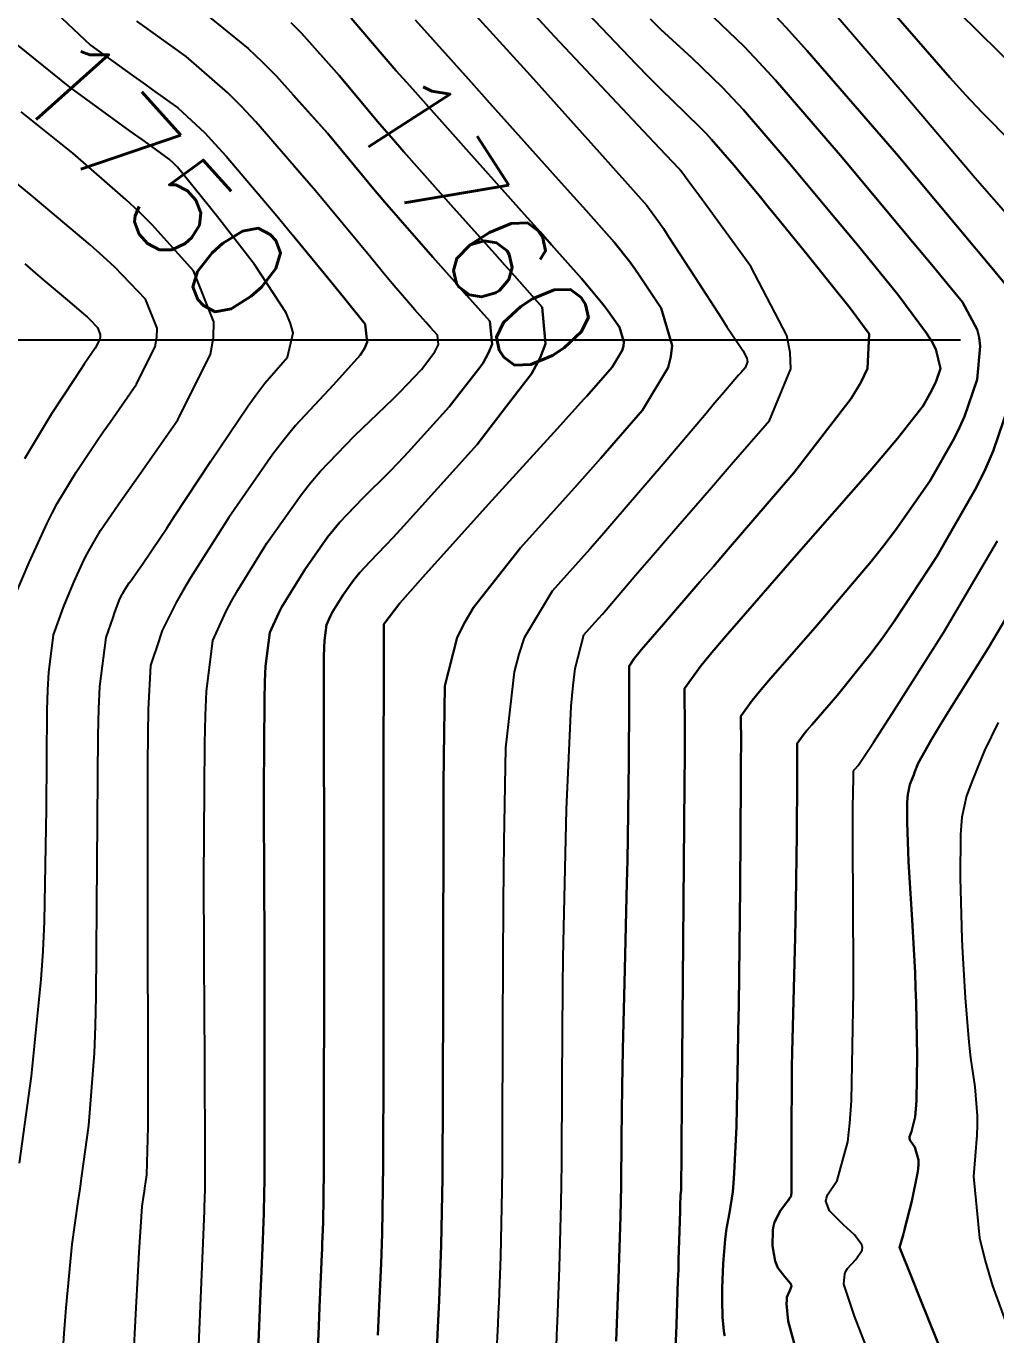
# Model space of a CAD drawing. Header units: metres. Extents: x 837117 to 838479, y 1189012 to 1191015.
# Drawn here: x 837814.5 to 837852.4, y 1189414.4 to 1189465.6 of the extents above; entities that cross this region are included whole.
import ezdxf

# ---------------------------------------------------------------- set-up
doc = ezdxf.new("R2010")
doc.units = ezdxf.units.M
doc.header["$LTSCALE"] = 0.3
for name, color, linetype in [('COTAS 10', 1, 'Continuous'), ('COTAS INT', 252, 'Continuous'), ('DRENAJE', 5, 'Continuous')]:
    doc.layers.add(name, color=color, linetype=linetype)
doc.styles.get("Standard").update_dxf_attribs({"font": 'simplex.shx'})

msp = doc.modelspace()

# ---------------------------------------------------------------- linework, layer by layer
at = {"layer": 'COTAS 10'}
for points in [[(837850.922, 1189466.158), (837854.046, 1189463.08)], [(837850.922, 1189466.158), (837854.046, 1189463.08)], [(837827.182, 1189465.924), (837828.475, 1189464.406), (837828.948, 1189463.864), (837829.472, 1189463.269), (837831.783, 1189460.678), (837834.064, 1189458.133), (837834.57, 1189457.567), (837835.02, 1189457.062), (837836.189, 1189455.737), (837836.91, 1189454.88), (837837.078, 1189454.669), (837837.232, 1189454.47), (837837.674, 1189453.844), (837837.844, 1189453.268), (837837.827, 1189453.1), (837837.782, 1189452.927), (837837.387, 1189452.272), (837836.393, 1189451.148), (837837.387, 1189452.272), (837837.782, 1189452.927), (837837.827, 1189453.1), (837837.844, 1189453.268), (837837.674, 1189453.844), (837837.232, 1189454.47), (837837.078, 1189454.669), (837836.91, 1189454.88), (837836.189, 1189455.737), (837835.02, 1189457.062), (837834.57, 1189457.567), (837834.064, 1189458.133), (837831.783, 1189460.678), (837829.472, 1189463.269), (837828.948, 1189463.864), (837828.475, 1189464.406), (837827.182, 1189465.924)], [(837839.841, 1189413.243), (837839.898, 1189414.838), (837839.958, 1189416.578), (837839.972, 1189416.992), (837839.984, 1189417.375), (837840.017, 1189418.511), (837840.038, 1189419.287), (837840.042, 1189419.443), (837840.046, 1189419.573), (837840.055, 1189419.833), (837840.059, 1189419.911), (837840.061, 1189419.928), (837840.062, 1189419.942), (837840.067, 1189419.973), (837840.071, 1189420.001), (837840.072, 1189420.013), (837840.073, 1189420.026), (837840.076, 1189420.088), (837840.091, 1189421.628), (837840.111, 1189423.743), (837840.167, 1189429.842), (837840.215, 1189435.958), (837840.222, 1189437.139), (837840.225, 1189438.098), (837840.21, 1189439.709), (837840.862, 1189440.608), (837841.284, 1189441.119), (837841.812, 1189441.742), (837844.595, 1189444.936), (837847.463, 1189448.224), (837848.045, 1189448.906), (837848.534, 1189449.489), (837849.537, 1189450.77), (837849.885, 1189451.38), (837849.962, 1189451.54), (837850.032, 1189451.696), (837850.213, 1189452.229), (837850.036, 1189452.981), (837849.879, 1189453.276), (837849.675, 1189453.609), (837848.55, 1189455.122), (837847.023, 1189456.987), (837846.566, 1189457.541), (837846.094, 1189458.112), (837844.265, 1189460.309), (837842.516, 1189462.333), (837842.094, 1189462.794), (837841.699, 1189463.212), (837840.5, 1189464.365), (837839.287, 1189465.48), (837838.884, 1189465.876)], [(837838.884, 1189465.876), (837839.287, 1189465.48), (837840.5, 1189464.365), (837841.699, 1189463.212), (837842.094, 1189462.794), (837842.516, 1189462.333), (837844.265, 1189460.309), (837846.094, 1189458.112), (837846.566, 1189457.541), (837847.023, 1189456.987), (837848.55, 1189455.122), (837849.675, 1189453.609), (837849.879, 1189453.276), (837850.036, 1189452.981), (837850.213, 1189452.229), (837850.032, 1189451.696), (837849.962, 1189451.54), (837849.885, 1189451.38), (837849.537, 1189450.77), (837848.534, 1189449.489), (837848.045, 1189448.906), (837847.463, 1189448.224), (837844.595, 1189444.936), (837841.812, 1189441.742), (837841.284, 1189441.119), (837840.862, 1189440.608), (837840.21, 1189439.709), (837840.225, 1189438.098), (837840.222, 1189437.139), (837840.215, 1189435.958), (837840.167, 1189429.842), (837840.111, 1189423.743), (837840.091, 1189421.628), (837840.076, 1189420.088), (837840.073, 1189420.026), (837840.072, 1189420.013), (837840.071, 1189420.001), (837840.067, 1189419.973), (837840.062, 1189419.942), (837840.061, 1189419.928), (837840.059, 1189419.911), (837840.055, 1189419.833), (837840.046, 1189419.573), (837840.042, 1189419.443), (837840.038, 1189419.287), (837840.017, 1189418.511), (837839.984, 1189417.375), (837839.972, 1189416.992), (837839.958, 1189416.578), (837839.898, 1189414.838), (837839.841, 1189413.243)], [(837815.892, 1189413.341), (837815.968, 1189414.496), (837816.041, 1189415.509), (837816.284, 1189417.997), (837816.522, 1189419.662), (837816.592, 1189420.157), (837816.663, 1189420.667), (837816.933, 1189422.631), (837817.153, 1189425.459), (837817.192, 1189426.513), (837817.223, 1189427.685), (837817.254, 1189432.896), (837817.291, 1189437.885), (837817.325, 1189438.916), (837817.368, 1189439.796), (837817.612, 1189441.711), (837817.878, 1189442.495), (837817.936, 1189442.663), (837817.988, 1189442.809), (837818.119, 1189443.156), (837818.208, 1189443.35), (837818.233, 1189443.399), (837818.259, 1189443.447), (837818.352, 1189443.602), (837818.513, 1189443.839), (837818.582, 1189443.938), (837818.661, 1189444.052), (837819.033, 1189444.581), (837819.708, 1189445.578), (837819.979, 1189445.986), (837820.286, 1189446.451), (837821.695, 1189448.608), (837823.156, 1189450.769), (837823.496, 1189451.237), (837823.806, 1189451.649), (837824.693, 1189452.665), (837824.922, 1189453.616), (837824.819, 1189453.986), (837824.643, 1189454.402), (837823.405, 1189456.293), (837821.955, 1189458.148), (837821.644, 1189458.542), (837821.374, 1189458.885), (837820.728, 1189459.692), (837820.392, 1189460.088), (837820.316, 1189460.172), (837820.249, 1189460.244), (837820.069, 1189460.41), (837819.394, 1189460.897), (837819.015, 1189461.172), (837818.552, 1189461.507), (837816.184, 1189463.22), (837813.815, 1189465.139)], [(837828.229, 1189414.43), (837828.294, 1189415.874), (837828.331, 1189416.695), (837828.342, 1189416.96), (837828.354, 1189417.242), (837828.397, 1189418.393), (837828.432, 1189421.093), (837828.439, 1189422.35), (837828.445, 1189423.828), (837828.454, 1189431.007), (837828.455, 1189437.972), (837828.456, 1189439.316), (837828.456, 1189440.405), (837828.46, 1189442.227), (837829.091, 1189443.047), (837829.487, 1189443.506), (837829.98, 1189444.065), (837832.558, 1189446.921), (837835.248, 1189449.877), (837835.811, 1189450.5), (837836.295, 1189451.037), (837836.393, 1189451.148), (837836.295, 1189451.037), (837835.811, 1189450.5), (837835.248, 1189449.877), (837832.558, 1189446.921), (837829.98, 1189444.065), (837829.487, 1189443.506), (837829.091, 1189443.047), (837828.46, 1189442.227), (837828.456, 1189440.405), (837828.456, 1189439.316), (837828.455, 1189437.972), (837828.454, 1189431.007), (837828.445, 1189423.828), (837828.439, 1189422.35), (837828.432, 1189421.093), (837828.397, 1189418.393), (837828.354, 1189417.242), (837828.342, 1189416.96), (837828.331, 1189416.695), (837828.294, 1189415.874), (837828.229, 1189414.43)], [(837852.469, 1189438.381), (837851.937, 1189437.296), (837851.627, 1189436.521), (837851.548, 1189436.324), (837851.473, 1189436.135), (837851.23, 1189435.519), (837851.058, 1189434.683), (837851.028, 1189434.357), (837851.005, 1189433.989), (837850.988, 1189432.316), (837851.038, 1189430.413), (837851.057, 1189429.901), (837851.079, 1189429.395), (837851.181, 1189427.617), (837851.31, 1189426.028), (837851.35, 1189425.64), (837851.391, 1189425.276), (837851.555, 1189424.147), (837851.655, 1189423.014), (837851.655, 1189422.645), (837851.644, 1189422.253), (837851.508, 1189420.64), (837851.738, 1189418.236), (837851.959, 1189417.346), (837852.248, 1189416.358), (837853.856, 1189411.976)], [(837852.469, 1189438.381), (837851.937, 1189437.296), (837851.627, 1189436.521), (837851.548, 1189436.324), (837851.473, 1189436.135), (837851.23, 1189435.519), (837851.058, 1189434.683), (837851.028, 1189434.357), (837851.005, 1189433.989), (837850.988, 1189432.316), (837851.038, 1189430.413), (837851.057, 1189429.901), (837851.079, 1189429.395), (837851.181, 1189427.617), (837851.31, 1189426.028), (837851.35, 1189425.64), (837851.391, 1189425.276), (837851.555, 1189424.147), (837851.655, 1189423.014), (837851.655, 1189422.645), (837851.644, 1189422.253), (837851.508, 1189420.64), (837851.738, 1189418.236), (837851.959, 1189417.346), (837852.248, 1189416.358), (837853.856, 1189411.976)]]:
    msp.add_lwpolyline(points, dxfattribs=at)
at = {"layer": 'COTAS INT'}
for points in [[(837835.207, 1189413.968), (837835.227, 1189414.452), (837835.248, 1189414.965), (837835.326, 1189417.068), (837835.392, 1189419.582), (837835.404, 1189420.356), (837835.414, 1189421.163), (837835.43, 1189424.356), (837835.457, 1189428.062), (837835.473, 1189429.192), (837835.494, 1189430.367), (837835.603, 1189434.985), (837835.789, 1189439.021), (837835.859, 1189439.828), (837835.936, 1189440.501), (837836.282, 1189441.814), (837836.722, 1189442.306), (837836.859, 1189442.462), (837837.003, 1189442.627), (837837.575, 1189443.295), (837838.314, 1189444.16), (837838.562, 1189444.449), (837838.83, 1189444.759), (837839.956, 1189446.058), (837841.266, 1189447.568), (837841.649, 1189448.011), (837842.042, 1189448.466), (837843.536, 1189450.196), (837844.369, 1189452.214), (837844.346, 1189452.85), (837844.212, 1189453.518), (837842.808, 1189456.209), (837841.098, 1189458.552), (837840.77, 1189459.001), (837840.505, 1189459.363), (837840.074, 1189459.951), (837840.056, 1189459.973), (837840.051, 1189459.978), (837840.047, 1189459.984), (837840.032, 1189460.002), (837840.019, 1189460.017), (837840.016, 1189460.021), (837840.013, 1189460.024), (837840.004, 1189460.032), (837839.253, 1189460.827), (837838.199, 1189461.944), (837835.14, 1189465.186), (837832.075, 1189468.54)], [(837835.207, 1189413.968), (837835.227, 1189414.452), (837835.248, 1189414.965), (837835.326, 1189417.068), (837835.392, 1189419.582), (837835.404, 1189420.356), (837835.414, 1189421.163), (837835.43, 1189424.356), (837835.457, 1189428.062), (837835.473, 1189429.192), (837835.494, 1189430.367), (837835.603, 1189434.985), (837835.789, 1189439.021), (837835.859, 1189439.828), (837835.936, 1189440.501), (837836.282, 1189441.814), (837836.722, 1189442.306), (837836.859, 1189442.462), (837837.003, 1189442.627), (837837.575, 1189443.295), (837838.314, 1189444.16), (837838.562, 1189444.449), (837838.83, 1189444.759), (837839.956, 1189446.058), (837841.266, 1189447.568), (837841.649, 1189448.011), (837842.042, 1189448.466), (837843.536, 1189450.196), (837844.369, 1189452.214), (837844.346, 1189452.85), (837844.212, 1189453.518), (837842.808, 1189456.209), (837841.098, 1189458.552), (837840.77, 1189459.001), (837840.505, 1189459.363), (837840.074, 1189459.951), (837840.056, 1189459.973), (837840.051, 1189459.978), (837840.047, 1189459.984), (837840.032, 1189460.002), (837840.019, 1189460.017), (837840.016, 1189460.021), (837840.013, 1189460.024), (837840.004, 1189460.032), (837839.253, 1189460.827), (837838.199, 1189461.944), (837835.14, 1189465.186), (837832.075, 1189468.54)], [(837831.399, 1189466.772), (837834.179, 1189463.685), (837836.89, 1189460.665), (837837.431, 1189460.063), (837837.88, 1189459.561), (837838.742, 1189458.593), (837839.195, 1189457.974), (837839.386, 1189457.693), (837839.605, 1189457.364), (837840.634, 1189455.777), (837841.657, 1189454.186), (837841.873, 1189453.854), (837842.06, 1189453.569), (837842.491, 1189452.931), (837842.652, 1189452.626), (837842.668, 1189452.55), (837842.671, 1189452.479), (837842.58, 1189452.253), (837842.414, 1189452.061), (837842.37, 1189452.01), (837842.327, 1189451.961), (837842.182, 1189451.793), (837841.667, 1189451.189), (837841.391, 1189450.864), (837841.058, 1189450.471), (837839.374, 1189448.485), (837837.456, 1189446.244), (837836.976, 1189445.691), (837836.517, 1189445.166), (837835.041, 1189443.516), (837833.951, 1189441.689), (837833.735, 1189441.054), (837833.556, 1189440.363), (837833.222, 1189437.399), (837833.148, 1189433.713), (837833.134, 1189432.566), (837833.123, 1189431.365), (837833.105, 1189426.573), (837833.091, 1189422.051), (837833.083, 1189421.021), (837833.072, 1189420.086), (837833.016, 1189417.51), (837832.95, 1189415.724), (837832.932, 1189415.288), (837832.915, 1189414.877), (837832.857, 1189413.604)], [(837831.399, 1189466.772), (837834.179, 1189463.685), (837836.89, 1189460.665), (837837.431, 1189460.063), (837837.88, 1189459.561), (837838.742, 1189458.593), (837839.195, 1189457.974), (837839.386, 1189457.693), (837839.605, 1189457.364), (837840.634, 1189455.777), (837841.657, 1189454.186), (837841.873, 1189453.854), (837842.06, 1189453.569), (837842.491, 1189452.931), (837842.652, 1189452.626), (837842.668, 1189452.55), (837842.671, 1189452.479), (837842.58, 1189452.253), (837842.414, 1189452.061), (837842.37, 1189452.01), (837842.327, 1189451.961), (837842.182, 1189451.793), (837841.667, 1189451.189), (837841.391, 1189450.864), (837841.058, 1189450.471), (837839.374, 1189448.485), (837837.456, 1189446.244), (837836.976, 1189445.691), (837836.517, 1189445.166), (837835.041, 1189443.516), (837833.951, 1189441.689), (837833.735, 1189441.054), (837833.556, 1189440.363), (837833.222, 1189437.399), (837833.148, 1189433.713), (837833.134, 1189432.566), (837833.123, 1189431.365), (837833.105, 1189426.573), (837833.091, 1189422.051), (837833.083, 1189421.021), (837833.072, 1189420.086), (837833.016, 1189417.51), (837832.95, 1189415.724), (837832.932, 1189415.288), (837832.915, 1189414.877), (837832.857, 1189413.604)], [(837837.546, 1189414.206), (837837.636, 1189416.626), (837837.712, 1189419.079), (837837.726, 1189419.691), (837837.738, 1189420.275), (837837.756, 1189422.139), (837837.775, 1189424.172), (837837.787, 1189424.861), (837837.801, 1189425.605), (837837.879, 1189428.747), (837837.961, 1189432.121), (837837.979, 1189433.01), (837837.995, 1189433.881), (837838.034, 1189436.863), (837838.053, 1189439.173), (837838.055, 1189439.619), (837838.056, 1189439.981), (837838.05, 1189440.591), (837838.247, 1189440.882), (837838.376, 1189441.042), (837838.538, 1189441.238), (837839.389, 1189442.233), (837840.818, 1189443.882), (837841.343, 1189444.49), (837841.925, 1189445.163), (837844.492, 1189448.139), (837846.728, 1189451.045), (837847.101, 1189451.673), (837847.367, 1189452.225), (837847.436, 1189453.583), (837846.682, 1189454.581), (837846.429, 1189454.906), (837846.157, 1189455.252), (837845.011, 1189456.677), (837843.798, 1189458.162), (837843.483, 1189458.545), (837843.178, 1189458.916), (837842.148, 1189460.156), (837841.267, 1189461.175), (837841.055, 1189461.407), (837840.856, 1189461.618), (837840.252, 1189462.199), (837839.27, 1189463.154), (837838.833, 1189463.6), (837838.325, 1189464.126), (837835.892, 1189466.684)], [(837835.892, 1189466.684), (837838.325, 1189464.126), (837838.833, 1189463.6), (837839.27, 1189463.154), (837840.252, 1189462.199), (837840.856, 1189461.618), (837841.055, 1189461.407), (837841.267, 1189461.175), (837842.148, 1189460.156), (837843.178, 1189458.916), (837843.483, 1189458.545), (837843.798, 1189458.162), (837845.011, 1189456.677), (837846.157, 1189455.252), (837846.429, 1189454.906), (837846.682, 1189454.581), (837847.436, 1189453.583), (837847.367, 1189452.225), (837847.101, 1189451.673), (837846.728, 1189451.045), (837844.492, 1189448.139), (837841.925, 1189445.163), (837841.343, 1189444.49), (837840.818, 1189443.882), (837839.389, 1189442.233), (837838.538, 1189441.238), (837838.376, 1189441.042), (837838.247, 1189440.882), (837838.05, 1189440.591), (837838.056, 1189439.981), (837838.055, 1189439.619), (837838.053, 1189439.173), (837838.034, 1189436.863), (837837.995, 1189433.881), (837837.979, 1189433.01), (837837.961, 1189432.121), (837837.879, 1189428.747), (837837.801, 1189425.605), (837837.787, 1189424.861), (837837.775, 1189424.172), (837837.756, 1189422.139), (837837.738, 1189420.275), (837837.726, 1189419.691), (837837.712, 1189419.079), (837837.636, 1189416.626), (837837.546, 1189414.206)], [(837815.424, 1189466.349), (837816.999, 1189464.867), (837818.68, 1189463.652), (837819.067, 1189463.373), (837819.419, 1189463.12), (837820.405, 1189462.412), (837821.463, 1189461.434), (837821.86, 1189461.01), (837822.303, 1189460.519), (837824.28, 1189458.191), (837826.194, 1189455.862), (837826.596, 1189455.369), (837826.713, 1189455.226), (837826.943, 1189454.943), (837827.737, 1189453.955), (837827.811, 1189453.253), (837827.704, 1189453.007), (837827.541, 1189452.739), (837826.495, 1189451.585), (837825.011, 1189449.999), (837824.574, 1189449.459), (837824.124, 1189448.874), (837822.403, 1189446.398), (837820.91, 1189444.038), (837820.604, 1189443.528), (837820.346, 1189443.08), (837819.801, 1189441.977), (837819.584, 1189441.344), (837819.532, 1189441.191), (837819.484, 1189441.049), (837819.339, 1189440.62), (837819.248, 1189438.89), (837819.234, 1189437.928), (837819.224, 1189436.756), (837819.23, 1189430.781), (837819.244, 1189424.769), (837819.24, 1189423.575), (837819.233, 1189422.584), (837819.18, 1189420.704), (837819.108, 1189420.178), (837819.089, 1189420.042), (837819.07, 1189419.91), (837819.006, 1189419.464), (837818.886, 1189417.676), (837818.831, 1189416.697), (837818.767, 1189415.507), (837818.46, 1189409.464)], [(837821.235, 1189466.303), (837823.162, 1189464.728), (837823.705, 1189464.215), (837824.251, 1189463.669), (837826.257, 1189461.42), (837826.822, 1189460.742), (837828.124, 1189459.175), (837828.583, 1189458.633), (837829.017, 1189458.124), (837830.377, 1189456.57), (837831.446, 1189455.376), (837831.697, 1189455.094), (837831.929, 1189454.834), (837832.601, 1189454.07), (837832.69, 1189453.175), (837832.553, 1189452.833), (837832.347, 1189452.449), (837832.248, 1189452.319), (837831.02, 1189450.722), (837829.414, 1189448.958), (837829.032, 1189448.551), (837828.677, 1189448.181), (837827.622, 1189447.138), (837826.745, 1189446.223), (837826.503, 1189445.932), (837826.26, 1189445.626), (837825.385, 1189444.386), (837824.641, 1189443.187), (837824.481, 1189442.906), (837824.341, 1189442.648), (837824.004, 1189441.899), (837823.842, 1189440.593), (837823.813, 1189439.982), (837823.792, 1189439.264), (837823.771, 1189435.771), (837823.791, 1189431.598), (837823.795, 1189430.45), (837823.798, 1189429.307), (837823.802, 1189425.206), (837823.798, 1189421.816), (837823.796, 1189421.121), (837823.793, 1189420.531), (837823.777, 1189419.277), (837823.757, 1189418.759), (837823.752, 1189418.633), (837823.747, 1189418.514), (837823.73, 1189418.144), (837823.666, 1189416.634), (837823.631, 1189415.796), (837823.588, 1189414.776), (837823.373, 1189409.575)], [(837841.784, 1189414.416), (837841.764, 1189414.506), (837841.746, 1189414.612), (837841.7, 1189415.121), (837841.685, 1189415.815), (837841.687, 1189416.038), (837841.691, 1189416.275), (837841.729, 1189417.238), (837841.8, 1189418.179), (837841.826, 1189418.402), (837841.854, 1189418.608), (837841.978, 1189419.215), (837842.103, 1189420.038), (837842.133, 1189420.38), (837842.16, 1189420.772), (837842.239, 1189422.6), (837842.301, 1189425.338), (837842.316, 1189426.304), (837842.331, 1189427.359), (837842.382, 1189431.921), (837842.415, 1189436.084), (837842.419, 1189436.887), (837842.421, 1189437.54), (837842.412, 1189438.636), (837842.855, 1189439.248), (837843.142, 1189439.595), (837843.502, 1189440.019), (837845.395, 1189442.193), (837847.508, 1189444.684), (837848.005, 1189445.309), (837848.464, 1189445.905), (837849.807, 1189447.821), (837850.756, 1189449.483), (837850.967, 1189449.919), (837851.155, 1189450.345), (837851.65, 1189451.796), (837851.774, 1189453.099), (837851.729, 1189453.432), (837851.65, 1189453.753), (837851.078, 1189454.811), (837849.874, 1189456.273), (837849.396, 1189456.848), (837848.855, 1189457.498), (837846.382, 1189460.462), (837843.764, 1189463.49), (837843.133, 1189464.18), (837842.543, 1189464.806), (837840.749, 1189466.531)], [(837840.749, 1189466.531), (837842.543, 1189464.806), (837843.133, 1189464.18), (837843.764, 1189463.49), (837846.382, 1189460.462), (837848.855, 1189457.498), (837849.396, 1189456.848), (837849.874, 1189456.273), (837851.078, 1189454.811), (837851.65, 1189453.753), (837851.729, 1189453.432), (837851.774, 1189453.099), (837851.65, 1189451.796), (837851.155, 1189450.345), (837850.967, 1189449.919), (837850.756, 1189449.483), (837849.807, 1189447.821), (837848.464, 1189445.905), (837848.005, 1189445.309), (837847.508, 1189444.684), (837845.395, 1189442.193), (837843.502, 1189440.019), (837843.142, 1189439.595), (837842.855, 1189439.248), (837842.412, 1189438.636), (837842.421, 1189437.54), (837842.419, 1189436.887), (837842.415, 1189436.084), (837842.382, 1189431.921), (837842.331, 1189427.359), (837842.316, 1189426.304), (837842.301, 1189425.338), (837842.239, 1189422.6), (837842.16, 1189420.772), (837842.133, 1189420.38), (837842.103, 1189420.038), (837841.978, 1189419.215), (837841.854, 1189418.608), (837841.826, 1189418.402), (837841.8, 1189418.179), (837841.729, 1189417.238), (837841.691, 1189416.275), (837841.687, 1189416.038), (837841.685, 1189415.815), (837841.7, 1189415.121), (837841.746, 1189414.612), (837841.764, 1189414.506), (837841.784, 1189414.416)], [(837843.386, 1189466.4), (837844.173, 1189465.567), (837845.013, 1189464.648), (837848.498, 1189460.615), (837851.617, 1189456.884), (837852.225, 1189456.155), (837852.724, 1189455.558)], [(837852.724, 1189455.558), (837852.225, 1189456.155), (837851.617, 1189456.884), (837848.498, 1189460.615), (837845.013, 1189464.648), (837844.173, 1189465.567), (837843.386, 1189466.4)], [(837852.765, 1189458.302), (837852.207, 1189458.936), (837851.578, 1189459.66), (837848.724, 1189463.031), (837845.722, 1189466.506)], [(837852.765, 1189458.302), (837852.207, 1189458.936), (837851.578, 1189459.66), (837848.724, 1189463.031), (837845.722, 1189466.506)], [(837854.12, 1189459.925), (837851.843, 1189462.23), (837851.213, 1189462.905), (837850.582, 1189463.595), (837848.302, 1189466.221)], [(837848.302, 1189466.221), (837850.582, 1189463.595), (837851.213, 1189462.905), (837851.843, 1189462.23), (837854.12, 1189459.925)], [(837821.052, 1189409.715), (837821.346, 1189416.808), (837821.384, 1189417.737), (837821.449, 1189419.279), (837821.455, 1189419.423), (837821.457, 1189419.469), (837821.459, 1189419.518), (837821.467, 1189419.719), (837821.473, 1189420.206), (837821.474, 1189420.435), (837821.475, 1189420.705), (837821.477, 1189422.022), (837821.469, 1189424.551), (837821.465, 1189425.585), (837821.459, 1189426.764), (837821.428, 1189432.23), (837821.46, 1189437.567), (837821.493, 1189438.664), (837821.537, 1189439.597), (837821.784, 1189441.593), (837822.3, 1189442.736), (837822.513, 1189443.131), (837822.757, 1189443.56), (837823.894, 1189445.392), (837825.231, 1189447.286), (837825.602, 1189447.754), (837825.972, 1189448.198), (837827.312, 1189449.596), (837828.529, 1189450.747), (837828.823, 1189451.035), (837829.097, 1189451.31), (837829.93, 1189452.191), (837830.457, 1189452.877), (837830.539, 1189453.03), (837830.594, 1189453.166), (837830.558, 1189453.522), (837830.291, 1189453.825), (837830.199, 1189453.929), (837830.099, 1189454.041), (837829.674, 1189454.516), (837828.79, 1189455.551), (837828.4, 1189456.017), (837827.948, 1189456.56), (837825.794, 1189459.168), (837823.459, 1189461.866), (837822.894, 1189462.467), (837822.364, 1189463.004), (837820.74, 1189464.414), (837819.443, 1189465.342), (837819.119, 1189465.575), (837818.809, 1189465.797)], [(837825.878, 1189413.89), (837825.916, 1189414.785), (837825.947, 1189415.532), (837826.012, 1189417.009), (837826.039, 1189417.604), (837826.047, 1189417.797), (837826.056, 1189418), (837826.087, 1189418.835), (837826.113, 1189420.855), (837826.118, 1189421.806), (837826.122, 1189422.927), (837826.128, 1189428.39), (837826.126, 1189434.063), (837826.125, 1189435.316), (837826.123, 1189436.431), (837826.113, 1189439.311), (837826.123, 1189440.961), (837826.133, 1189441.3), (837826.147, 1189441.589), (837826.223, 1189442.206), (837826.383, 1189442.559), (837826.449, 1189442.681), (837826.524, 1189442.814), (837826.876, 1189443.38), (837827.289, 1189443.966), (837827.404, 1189444.111), (837827.518, 1189444.248), (837827.932, 1189444.68), (837828.825, 1189445.614), (837829.242, 1189446.068), (837829.731, 1189446.606), (837832.11, 1189449.253), (837833.259, 1189450.749), (837834.237, 1189452.021), (837834.568, 1189452.636), (837834.786, 1189453.185), (837834.644, 1189454.617), (837833.566, 1189455.842), (837833.196, 1189456.259), (837832.794, 1189456.711), (837831.08, 1189458.624), (837829.245, 1189460.696), (837828.766, 1189461.248), (837828.299, 1189461.791), (837826.719, 1189463.672), (837825.24, 1189465.331), (837824.838, 1189465.733)], [(837824.838, 1189465.733), (837825.24, 1189465.331), (837826.719, 1189463.672), (837828.299, 1189461.791), (837828.766, 1189461.248), (837829.245, 1189460.696), (837831.08, 1189458.624), (837832.794, 1189456.711), (837833.196, 1189456.259), (837833.566, 1189455.842), (837834.644, 1189454.617), (837834.786, 1189453.185), (837834.568, 1189452.636), (837834.237, 1189452.021), (837833.259, 1189450.749), (837832.11, 1189449.253), (837829.731, 1189446.606), (837829.242, 1189446.068), (837828.825, 1189445.614), (837827.932, 1189444.68), (837827.518, 1189444.248), (837827.404, 1189444.111), (837827.289, 1189443.966), (837826.876, 1189443.38), (837826.524, 1189442.814), (837826.449, 1189442.681), (837826.383, 1189442.559), (837826.223, 1189442.206), (837826.147, 1189441.589), (837826.133, 1189441.3), (837826.123, 1189440.961), (837826.113, 1189439.311), (837826.123, 1189436.431), (837826.125, 1189435.316), (837826.126, 1189434.063), (837826.128, 1189428.39), (837826.122, 1189422.927), (837826.118, 1189421.806), (837826.113, 1189420.855), (837826.087, 1189418.835), (837826.056, 1189418), (837826.047, 1189417.797), (837826.039, 1189417.604), (837826.012, 1189417.009), (837825.947, 1189415.532), (837825.916, 1189414.785), (837825.878, 1189413.89)], [(837829.7, 1189465.841), (837831.891, 1189463.398), (837832.487, 1189462.732), (837835.294, 1189459.603), (837835.876, 1189458.953), (837836.374, 1189458.396), (837837.466, 1189457.165), (837838.074, 1189456.393), (837838.267, 1189456.126), (837838.471, 1189455.835), (837839.295, 1189454.589), (837839.727, 1189453.127), (837839.684, 1189452.699), (837839.569, 1189452.261), (837838.567, 1189450.598), (837836.945, 1189448.722), (837836.44, 1189448.15), (837835.911, 1189447.555), (837833.8, 1189445.218), (837831.965, 1189442.877), (837831.611, 1189442.28), (837831.324, 1189441.705), (837830.841, 1189439.813), (837830.802, 1189437.059), (837830.795, 1189435.941), (837830.789, 1189434.669), (837830.779, 1189428.79), (837830.768, 1189422.94), (837830.761, 1189421.685), (837830.752, 1189420.59), (837830.706, 1189417.952), (837830.652, 1189416.483), (837830.637, 1189416.124), (837830.623, 1189415.786), (837830.575, 1189414.739), (837830.51, 1189413.328)], [(837830.51, 1189413.328), (837830.575, 1189414.739), (837830.623, 1189415.786), (837830.637, 1189416.124), (837830.652, 1189416.483), (837830.706, 1189417.952), (837830.752, 1189420.59), (837830.761, 1189421.685), (837830.768, 1189422.94), (837830.779, 1189428.79), (837830.789, 1189434.669), (837830.795, 1189435.941), (837830.802, 1189437.059), (837830.841, 1189439.813), (837831.324, 1189441.705), (837831.611, 1189442.28), (837831.965, 1189442.877), (837833.8, 1189445.218), (837835.911, 1189447.555), (837836.44, 1189448.15), (837836.945, 1189448.722), (837838.567, 1189450.598), (837839.569, 1189452.261), (837839.684, 1189452.699), (837839.727, 1189453.127), (837839.295, 1189454.589), (837838.471, 1189455.835), (837838.267, 1189456.126), (837838.074, 1189456.393), (837837.466, 1189457.165), (837836.374, 1189458.396), (837835.876, 1189458.953), (837835.294, 1189459.603), (837832.487, 1189462.732), (837831.891, 1189463.398), (837829.7, 1189465.841)], [(837823.373, 1189409.575), (837823.588, 1189414.776), (837823.631, 1189415.796), (837823.666, 1189416.634), (837823.73, 1189418.144), (837823.747, 1189418.514), (837823.752, 1189418.633), (837823.757, 1189418.759), (837823.777, 1189419.277), (837823.793, 1189420.531), (837823.796, 1189421.121), (837823.798, 1189421.816), (837823.802, 1189425.206), (837823.798, 1189429.307), (837823.795, 1189430.45), (837823.791, 1189431.598), (837823.771, 1189435.771), (837823.792, 1189439.264), (837823.813, 1189439.982), (837823.842, 1189440.593), (837824.004, 1189441.899), (837824.341, 1189442.648), (837824.481, 1189442.906), (837824.641, 1189443.187), (837825.385, 1189444.386), (837826.26, 1189445.626), (837826.503, 1189445.932), (837826.745, 1189446.223), (837827.622, 1189447.138), (837828.677, 1189448.181), (837829.032, 1189448.551), (837829.414, 1189448.958), (837831.02, 1189450.722), (837832.248, 1189452.319), (837832.347, 1189452.449), (837832.553, 1189452.833), (837832.69, 1189453.175), (837832.601, 1189454.07), (837831.929, 1189454.834), (837831.697, 1189455.094), (837831.446, 1189455.376), (837830.377, 1189456.57), (837829.017, 1189458.124), (837828.583, 1189458.633), (837828.124, 1189459.175), (837826.822, 1189460.742), (837826.257, 1189461.42), (837824.923, 1189462.915)], [(837814.218, 1189421.156), (837814.686, 1189424.559), (837815.073, 1189428.334), (837815.145, 1189429.452), (837815.201, 1189430.601), (837815.278, 1189435.011), (837815.307, 1189438.862), (837815.333, 1189439.658), (837815.367, 1189440.338), (837815.554, 1189441.816), (837815.823, 1189442.57), (837815.908, 1189442.793), (837815.997, 1189443.022), (837816.358, 1189443.9), (837816.754, 1189444.763), (837816.866, 1189444.983), (837816.979, 1189445.194), (837817.392, 1189445.885), (837818.109, 1189446.937), (837818.413, 1189447.375), (837818.763, 1189447.876), (837820.407, 1189450.219), (837821.682, 1189452.788), (837821.708, 1189452.93), (837821.799, 1189453.434), (837821.815, 1189454.05), (837821.018, 1189456.038), (837819.406, 1189457.838), (837818.907, 1189458.337), (837818.385, 1189458.836), (837816.312, 1189460.639), (837814.287, 1189462.263)], [(837814.007, 1189443.235), (837814.597, 1189444.645), (837815.3, 1189446.177), (837815.499, 1189446.566), (837815.698, 1189446.941), (837816.432, 1189448.168), (837817.247, 1189449.384), (837817.498, 1189449.752), (837817.76, 1189450.132), (837818.795, 1189451.617), (837819.522, 1189453.082), (837819.589, 1189453.449), (837819.598, 1189453.801), (837819.143, 1189454.933), (837817.951, 1189456.181), (837817.495, 1189456.606), (837816.983, 1189457.064), (837814.679, 1189459.003), (837812.397, 1189460.866)], [(837821.052, 1189409.715), (837821.346, 1189416.808), (837821.384, 1189417.737), (837821.449, 1189419.279), (837821.455, 1189419.423), (837821.457, 1189419.469), (837821.459, 1189419.518), (837821.467, 1189419.719), (837821.473, 1189420.206), (837821.474, 1189420.435), (837821.475, 1189420.705), (837821.477, 1189422.022), (837821.469, 1189424.551), (837821.465, 1189425.585), (837821.459, 1189426.764), (837821.428, 1189432.23), (837821.46, 1189437.567), (837821.493, 1189438.664), (837821.537, 1189439.597), (837821.784, 1189441.593), (837822.3, 1189442.736), (837822.513, 1189443.131), (837822.757, 1189443.56), (837823.894, 1189445.392), (837825.231, 1189447.286), (837825.602, 1189447.754), (837825.972, 1189448.198), (837827.312, 1189449.596), (837828.529, 1189450.747), (837828.823, 1189451.035), (837829.097, 1189451.31), (837829.93, 1189452.191), (837830.457, 1189452.877), (837830.539, 1189453.03), (837830.594, 1189453.166), (837830.558, 1189453.522), (837830.291, 1189453.825), (837830.199, 1189453.929), (837830.099, 1189454.041), (837829.674, 1189454.516), (837828.79, 1189455.551), (837828.4, 1189456.017), (837827.948, 1189456.56), (837825.794, 1189459.168), (837824.923, 1189460.174)], [(837824.923, 1189449.891), (837825.011, 1189449.999), (837826.495, 1189451.585), (837827.541, 1189452.739), (837827.704, 1189453.007), (837827.811, 1189453.253), (837827.737, 1189453.955), (837826.943, 1189454.943), (837826.713, 1189455.226), (837826.596, 1189455.369), (837826.194, 1189455.862), (837824.923, 1189457.408)], [(837814.429, 1189456.315), (837814.847, 1189455.953), (837815.219, 1189455.632), (837816.174, 1189454.827), (837816.739, 1189454.352), (837816.865, 1189454.239), (837816.977, 1189454.135), (837817.269, 1189453.829), (837817.381, 1189453.551), (837817.378, 1189453.465), (837817.362, 1189453.375), (837817.184, 1189453.015), (837816.756, 1189452.388), (837816.583, 1189452.128), (837816.385, 1189451.832), (837815.473, 1189450.452), (837814.418, 1189448.688)], [(837853.086, 1189451.363), (837852.279, 1189448.994), (837851.971, 1189448.299), (837851.626, 1189447.587), (837850.077, 1189444.872), (837848.394, 1189442.321), (837847.965, 1189441.712), (837847.553, 1189441.145), (837846.196, 1189439.45), (837845.191, 1189438.297), (837845, 1189438.072), (837844.848, 1189437.887), (837844.613, 1189437.563), (837844.618, 1189436.981), (837844.617, 1189436.635), (837844.614, 1189436.209), (837844.597, 1189434), (837844.564, 1189431.365), (837844.552, 1189430.669), (837844.538, 1189429.989), (837844.425, 1189425.493), (837844.414, 1189424.924), (837844.406, 1189424.367), (837844.391, 1189422.46), (837844.389, 1189420.971), (837844.389, 1189419.998), (837844.387, 1189419.913), (837844.385, 1189419.896), (837844.383, 1189419.881), (837844.374, 1189419.85), (837844.303, 1189419.759), (837844.263, 1189419.706), (837844.214, 1189419.641), (837843.963, 1189419.309), (837843.727, 1189418.847), (837843.687, 1189418.701), (837843.659, 1189418.547), (837843.649, 1189417.926), (837843.761, 1189417.331), (837843.809, 1189417.193), (837843.865, 1189417.067), (837844.13, 1189416.711), (837844.351, 1189416.461), (837844.379, 1189416.402), (837844.393, 1189416.347), (837844.326, 1189416.187), (837844.218, 1189415.923), (837844.208, 1189415.804), (837844.205, 1189415.663), (837844.264, 1189414.988), (837844.615, 1189413.693)], [(837844.615, 1189413.693), (837844.264, 1189414.988), (837844.205, 1189415.663), (837844.208, 1189415.804), (837844.218, 1189415.923), (837844.326, 1189416.187), (837844.393, 1189416.347), (837844.379, 1189416.402), (837844.351, 1189416.461), (837844.13, 1189416.711), (837843.865, 1189417.067), (837843.809, 1189417.193), (837843.761, 1189417.331), (837843.649, 1189417.926), (837843.659, 1189418.547), (837843.687, 1189418.701), (837843.727, 1189418.847), (837843.963, 1189419.309), (837844.214, 1189419.641), (837844.263, 1189419.706), (837844.303, 1189419.759), (837844.374, 1189419.85), (837844.383, 1189419.881), (837844.385, 1189419.896), (837844.387, 1189419.913), (837844.389, 1189419.998), (837844.389, 1189420.971), (837844.391, 1189422.46), (837844.406, 1189424.367), (837844.414, 1189424.924), (837844.425, 1189425.493), (837844.538, 1189429.989), (837844.552, 1189430.669), (837844.564, 1189431.365), (837844.597, 1189434), (837844.614, 1189436.209), (837844.617, 1189436.635), (837844.618, 1189436.981), (837844.613, 1189437.563), (837844.848, 1189437.887), (837845, 1189438.072), (837845.191, 1189438.297), (837846.196, 1189439.45), (837847.553, 1189441.145), (837847.965, 1189441.712), (837848.394, 1189442.321), (837850.077, 1189444.872), (837851.626, 1189447.587), (837851.971, 1189448.299), (837852.279, 1189448.994), (837853.086, 1189451.363)], [(837847.398, 1189413.771), (837847.1, 1189414.542), (837846.857, 1189415.184), (837846.44, 1189416.431), (837846.477, 1189416.828), (837846.521, 1189416.933), (837846.579, 1189417.037), (837846.909, 1189417.395), (837847.159, 1189417.754), (837847.167, 1189417.858), (837847.149, 1189417.964), (837846.86, 1189418.362), (837846.429, 1189418.755), (837846.321, 1189418.857), (837846.217, 1189418.957), (837845.882, 1189419.293), (837845.741, 1189419.669), (837845.76, 1189419.794), (837845.804, 1189419.927), (837846.173, 1189420.481), (837846.595, 1189421.987), (837846.674, 1189422.72), (837846.736, 1189423.59), (837846.82, 1189427.873), (837846.8, 1189432.078), (837846.796, 1189432.898), (837846.793, 1189433.569), (837846.788, 1189434.752), (837846.79, 1189434.971), (837846.791, 1189435.035), (837846.792, 1189435.101), (837846.805, 1189435.618), (837846.807, 1189435.696), (837846.808, 1189435.777), (837846.812, 1189436.08), (837846.814, 1189436.334), (837846.814, 1189436.49), (837846.841, 1189436.527), (837846.858, 1189436.548), (837846.88, 1189436.574), (837846.996, 1189436.707), (837847.598, 1189437.606), (837847.926, 1189438.115), (837848.324, 1189438.737), (837850.348, 1189441.923), (837852.446, 1189445.487)], [(837847.398, 1189413.771), (837847.1, 1189414.542), (837846.857, 1189415.184), (837846.44, 1189416.431), (837846.477, 1189416.828), (837846.521, 1189416.933), (837846.579, 1189417.037), (837846.909, 1189417.395), (837847.159, 1189417.754), (837847.167, 1189417.858), (837847.149, 1189417.964), (837846.86, 1189418.362), (837846.429, 1189418.755), (837846.321, 1189418.857), (837846.217, 1189418.957), (837845.882, 1189419.293), (837845.741, 1189419.669), (837845.76, 1189419.794), (837845.804, 1189419.927), (837846.173, 1189420.481), (837846.595, 1189421.987), (837846.674, 1189422.72), (837846.736, 1189423.59), (837846.82, 1189427.873), (837846.8, 1189432.078), (837846.796, 1189432.898), (837846.793, 1189433.569), (837846.788, 1189434.752), (837846.79, 1189434.971), (837846.791, 1189435.035), (837846.792, 1189435.101), (837846.805, 1189435.618), (837846.807, 1189435.696), (837846.808, 1189435.777), (837846.812, 1189436.08), (837846.814, 1189436.334), (837846.814, 1189436.49), (837846.841, 1189436.527), (837846.858, 1189436.548), (837846.88, 1189436.574), (837846.996, 1189436.707), (837847.598, 1189437.606), (837847.926, 1189438.115), (837848.324, 1189438.737), (837850.348, 1189441.923), (837852.446, 1189445.487)], [(837851.757, 1189410.089), (837849.779, 1189414.986), (837849.402, 1189415.921), (837849.098, 1189416.674), (837848.616, 1189417.874), (837848.617, 1189417.884), (837848.618, 1189417.887), (837848.62, 1189417.89), (837848.63, 1189417.9), (837848.71, 1189418.178), (837848.755, 1189418.349), (837848.811, 1189418.562), (837849.099, 1189419.67), (837849.331, 1189420.831), (837849.352, 1189421.077), (837849.355, 1189421.29), (837849.209, 1189421.785), (837849.028, 1189422.05), (837849.008, 1189422.118), (837849.002, 1189422.183), (837849.09, 1189422.4), (837849.229, 1189422.973), (837849.255, 1189423.264), (837849.275, 1189423.611), (837849.301, 1189425.342), (837849.265, 1189427.439), (837849.246, 1189428.018), (837849.223, 1189428.595), (837849.108, 1189430.673), (837848.992, 1189432.517), (837848.968, 1189432.946), (837848.949, 1189433.341), (837848.909, 1189434.473), (837848.917, 1189435.252), (837848.927, 1189435.423), (837848.941, 1189435.575), (837849.021, 1189435.963), (837849.135, 1189436.25), (837849.17, 1189436.338), (837849.206, 1189436.429), (837849.35, 1189436.79), (837849.867, 1189437.721), (837850.139, 1189438.171), (837850.465, 1189438.705), (837852.109, 1189441.331), (837853.801, 1189444.192)], [(837853.801, 1189444.192), (837852.109, 1189441.331), (837850.465, 1189438.705), (837850.139, 1189438.171), (837849.867, 1189437.721), (837849.35, 1189436.79), (837849.206, 1189436.429), (837849.17, 1189436.338), (837849.135, 1189436.25), (837849.021, 1189435.963), (837848.941, 1189435.575), (837848.927, 1189435.423), (837848.917, 1189435.252), (837848.909, 1189434.473), (837848.949, 1189433.341), (837848.968, 1189432.946), (837848.992, 1189432.517), (837849.108, 1189430.673), (837849.223, 1189428.595), (837849.246, 1189428.018), (837849.265, 1189427.439), (837849.301, 1189425.342), (837849.275, 1189423.611), (837849.255, 1189423.264), (837849.229, 1189422.973), (837849.09, 1189422.4), (837849.002, 1189422.183), (837849.008, 1189422.118), (837849.028, 1189422.05), (837849.209, 1189421.785), (837849.355, 1189421.29), (837849.352, 1189421.077), (837849.331, 1189420.831), (837849.099, 1189419.67), (837848.811, 1189418.562), (837848.755, 1189418.349), (837848.71, 1189418.178), (837848.63, 1189417.9), (837848.62, 1189417.89), (837848.618, 1189417.887), (837848.617, 1189417.884), (837848.616, 1189417.874), (837849.098, 1189416.674), (837849.402, 1189415.921), (837849.779, 1189414.986), (837851.757, 1189410.089)]]:
    msp.add_lwpolyline(points, dxfattribs=at)
at = {"layer": 'DRENAJE'}
msp.add_polyline3d([(837850.997, 1189453.337, 0), (837849.997, 1189453.337, 0), (837848.998, 1189453.337, 0), (837847.998, 1189453.337, 0), (837846.998, 1189453.337, 0), (837845.999, 1189453.337, 0), (837844.999, 1189453.337, 0), (837843.999, 1189453.337, 0), (837843, 1189453.337, 0), (837842, 1189453.337, 0), (837841, 1189453.337, 0), (837840.001, 1189453.337, 0), (837839.001, 1189453.337, 0), (837838.001, 1189453.337, 0), (837837.002, 1189453.337, 0), (837836.002, 1189453.337, 0), (837835.002, 1189453.337, 0), (837834.003, 1189453.337, 0), (837833.003, 1189453.337, 0), (837832.003, 1189453.337, 0), (837831.004, 1189453.337, 0), (837830.004, 1189453.337, 0), (837829.004, 1189453.337, 0), (837828.005, 1189453.337, 0), (837827.005, 1189453.337, 0), (837826.005, 1189453.337, 0), (837825.006, 1189453.337, 0), (837824.006, 1189453.337, 0), (837823.006, 1189453.337, 0), (837822.007, 1189453.337, 0), (837821.007, 1189453.337, 0), (837820.007, 1189453.337, 0), (837819.008, 1189453.337, 0), (837818.008, 1189453.337, 0), (837817.008, 1189453.337, 0), (837816.009, 1189453.337, 0), (837815.009, 1189453.337, 0), (837814.009, 1189453.337, 0)], dxfattribs=at)

# ---------------------------------------------------------------- texts
at = {"layer": 'COTAS 10', "char_height": 3.8, "attachment_point": 7}
for s, insert, rotation in [('1750', (837813.68, 1189463.284), 311.9448), ('1760', (837826.889, 1189462.392), 302.7931), ('1760', (837826.889, 1189462.392), 302.7931)]:
    msp.add_mtext(s, dxfattribs=dict(at, insert=insert, rotation=rotation))

doc.saveas('drawing.dxf')
